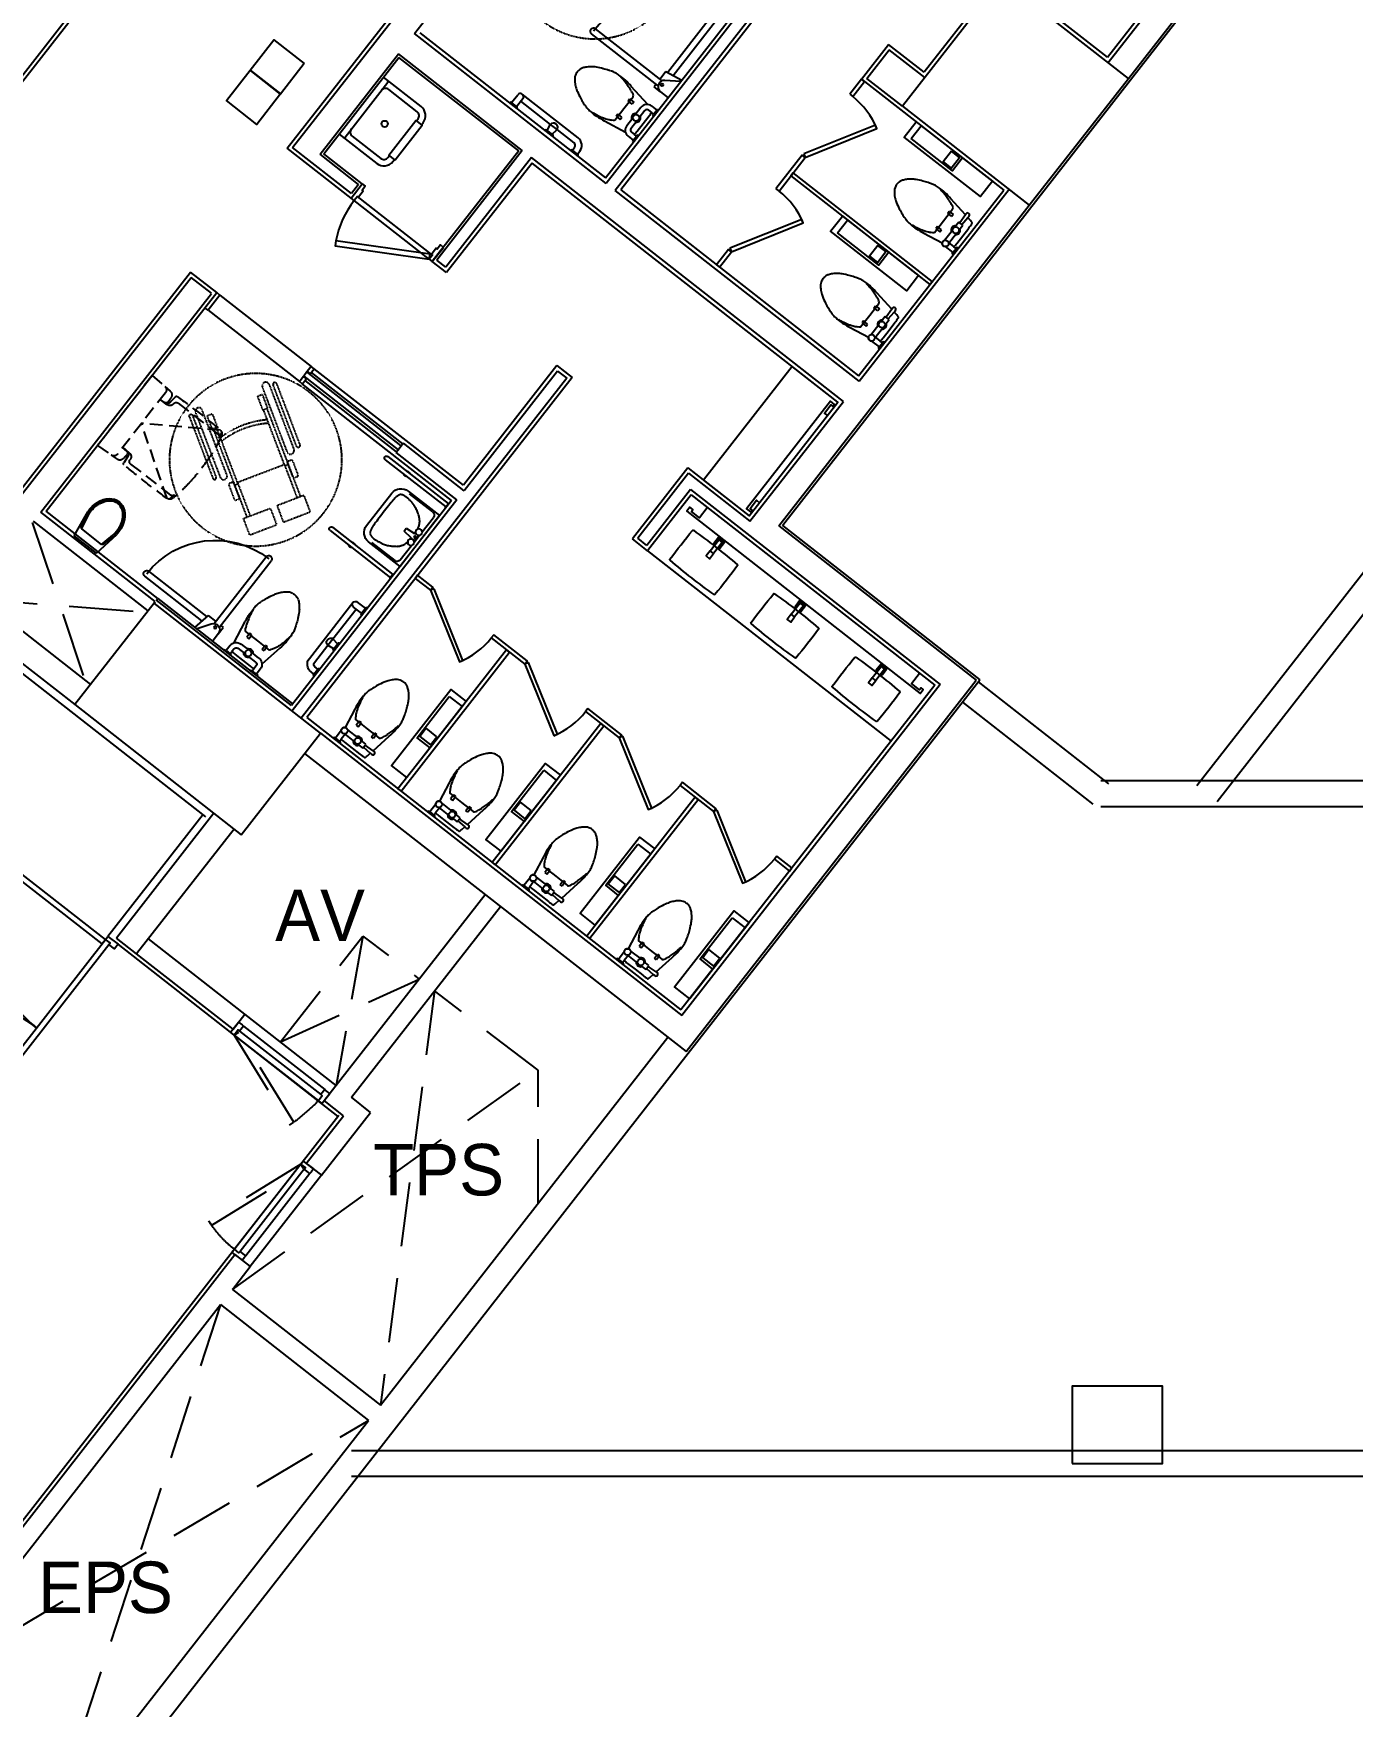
# Model space of a CAD drawing. Header units: millimetres. Extents: x -7616 to 421613, y 91067 to 341353.
# Drawn here: x 380578 to 390824, y 142481 to 155472 of the extents above; entities that cross this region are included whole.
import ezdxf
from ezdxf.enums import TextEntityAlignment as Align

# ---------------------------------------------------------------- set-up
doc = ezdxf.new("R2010")
doc.units = ezdxf.units.MM
doc.header["$LTSCALE"] = 500
doc.header["$MEASUREMENT"] = 0
for name, pattern in [('HID', [2.6, 1.6, -1]), ('HIDDEN', [2, 1, -1]), ('HOON1', [3, 2, -1])]:
    doc.linetypes.add(name, pattern=pattern)
doc.layers.add('e-plan', color=9, linetype='CONTINUOUS')
doc.styles.add('돋움', font='Dotum.ttf')

# ---------------------------------------------------------------- blocks, each defined once
blk = doc.blocks.new('1F 기둥 140514')
at = {"layer": 'e-plan', "ltscale": 0.5}
blk.add_lwpolyline([(442684, 14300), (443384, 14300), (443384, 14900), (442684, 14900)], close=True, dxfattribs=at)
blk = doc.blocks.new('1~2F TC-140305')
at = {"layer": 'e-plan', "ltscale": 0.5}
blk.add_lwpolyline([(-27609, -103410), (-26624, -104180), (-25854, -103195), (-26839, -102425)], close=True, dxfattribs=at)
at = {"layer": 'e-plan', "ltscale": 0.5, "elevation": 0}
blk.add_lwpolyline([(-32745, -109067), (-32130, -108279), (-33422, -107269), (-34038, -108057), (-32745, -109067)], dxfattribs=at)
blk = doc.blocks.new('1F 코어')
at = {"layer": 'e-plan'}
blk.add_blockref('1~2F TC-140305', (0, 0), dxfattribs=at)
blk = doc.blocks.new('휠체어')
at = {"layer": 'e-plan', "linetype": 'HIDDEN', "ltscale": 0.001}
for p, q in [((104005524, -29776474), (104005012, -29776474)), ((104005012, -29776502), (104005524, -29776502)), ((104004497, -29776585), (104004497, -29776808)), ((104004636, -29776585), (104004497, -29776585)), ((104004636, -29776585), (104004636, -29776808)), ((104004915, -29776613), (104004636, -29776613)), ((104004915, -29776641), (104004636, -29776641)), ((104004790, -29776582), (104004790, -29776603)), ((104004918, -29776571), (104004800, -29776571)), ((104004800, -29776613), (104004918, -29776613)), ((104005370, -29776613), (104004915, -29776613)), ((104004915, -29776641), (104005370, -29776641)), ((104004915, -29777031), (104004915, -29776641)), ((104004929, -29776603), (104004929, -29776582)), ((104005537, -29776530), (104004998, -29776530)), ((104004998, -29776585), (104005537, -29776585)), ((104005370, -29776648), (104005370, -29776606)), ((104005370, -29776606), (104005482, -29776606)), ((104005482, -29776648), (104005370, -29776648)), ((104005482, -29776606), (104005482, -29776648)), ((104004636, -29776808), (104004497, -29776808)), ((104004497, -29776864), (104004497, -29777087)), ((104004636, -29776864), (104004497, -29776864)), ((104004636, -29777087), (104004636, -29776864)), ((104004915, -29777031), (104004636, -29777031)), ((104004915, -29777031), (104005370, -29777031)), ((104005482, -29777024), (104005370, -29777024)), ((104005370, -29777024), (104005370, -29777066)), ((104005482, -29777066), (104005482, -29777024)), ((104004497, -29777087), (104004636, -29777087)), ((104004915, -29777059), (104004636, -29777059)), ((104004790, -29777090), (104004790, -29777069)), ((104004800, -29777059), (104004918, -29777059)), ((104004918, -29777101), (104004800, -29777101)), ((104005370, -29777059), (104004915, -29777059)), ((104004929, -29777069), (104004929, -29777090)), ((104004998, -29777087), (104005537, -29777087)), ((104005537, -29777142), (104004998, -29777142)), ((104005370, -29777066), (104005482, -29777066)), ((104005012, -29777170), (104005524, -29777170)), ((104005524, -29777198), (104005012, -29777198))]:
    blk.add_line(p, q, dxfattribs=at)
blk.add_circle((104005028, -29776836), 670, dxfattribs=at)
blk.add_arc((104004915, -29776627), 13.9, 90, 270, dxfattribs=at)
at = {"layer": 'e-plan', "linetype": 'HIDDEN', "ltscale": 0.001, "extrusion": (0, 0, -1)}
for centre, major_axis, start_param, end_param in [((104005012, -29776488), (13.7, 2.7), 1.767078, 4.908671), ((104005524, -29776488), (13.7, 2.7), -1.374341, 1.767252), ((104004800, -29776582), (-10.4, 0.1), -0.005026, 1.56577), ((104004800, -29776603), (10.4, 0), 1.573354, 3.14415), ((104004918, -29776582), (-10.4, 0), 1.568101, 3.138897), ((104004918, -29776603), (-10.4, 0.1), 3.13677, 4.707566), ((104004998, -29776558), (-27.3, 5.4), 4.516091, 7.657684), ((104004618, -29776836), (-519, 421), 2.164891, 2.756829), ((104004618, -29776836), (-492, 492), 2.0724, 2.639989), ((104005537, -29776558), (-27.3, 5.4), 1.374384, 4.515977), ((104004915, -29777045), (-13.7, 2.7), 4.516094, 7.657687), ((104004800, -29777069), (10.4, 0), 3.145386, 4.716182), ((104004800, -29777090), (10.4, 0), 1.573354, 3.14415), ((104004918, -29777069), (10.4, 0.1), -1.564958, 0.005838), ((104004918, -29777090), (-10.4, 0), 3.138418, 4.709215), ((104004998, -29777114), (27.3, 5.4), 1.767164, 4.908757), ((104005537, -29777114), (-27.3, 5.4), 1.374384, 4.515977), ((104005012, -29777184), (13.7, 2.7), 1.767252, 4.908844)]:
    blk.add_ellipse(centre, major_axis=major_axis, ratio=1, start_param=start_param, end_param=end_param, dxfattribs=at)
at = {"layer": 'e-plan', "linetype": 'HIDDEN', "ltscale": 0.001}
blk.add_ellipse((104005524, -29777184), major_axis=(-13.7, 2.7), ratio=1, start_param=1.767244, end_param=4.908837, dxfattribs=at)
blk = doc.blocks.new('지상1층 평면도$0$TO')
at = {"layer": 'e-plan'}
for p, q in [((0, 132), (265, 174, 0)), ((0, 132), (0, -143, 0)), ((97, 118), (235, 147, 0)), ((97, 116), (97, -127)), ((108, 130, 0), (234, 156, 0)), ((0, -143, 0), (265, -184, 0)), ((97, -129), (235, -157)), ((108, -140), (234, -166))]:
    blk.add_line(p, q, dxfattribs=at)
for centre, major_axis, ratio, start_param, end_param in [((287, -5, 0), (-242, 0, 0), 0.742281, 1.476545, 4.80664), ((111, 116, 0), (-9.55, 9.55), 1, 5.702584, 7.068585), ((111, -127), (-9.55, -9.55), 1, -0.785396, 0.580235)]:
    blk.add_ellipse(centre, major_axis=major_axis, ratio=ratio, start_param=start_param, end_param=end_param, dxfattribs=at)
for points, knots in [([(234, -166), (273, -172, 0), (281, -172, 0), (302, -172, 0), (316, -171, 0), (343, -168, 0), (356, -165, 0), (381, -158, 0), (393, -154, 0), (417, -143, 0), (428, -138, 0), (448, -125, 0), (457, -118, 0), (474, -102, 0), (482, -94, 0), (495, -77, 0), (500, -69, 0), (509, -50, 0), (512, -41, 0), (516, -22, 0), (517, -13, 0), (517, 6, 0), (515, 16, 0), (511, 34, 0), (507, 44, 0), (498, 62, 0), (492, 70, 0), (479, 87, 0), (471, 95, 0), (454, 110, 0), (444, 117, 0), (423, 129, 0), (412, 135, 0), (389, 145, 0), (376, 149, 0), (350, 155, 0), (337, 158, 0), (310, 161, 0), (297, 162, 0), (277, 162, 0), (271, 161, 0), (234, 156, 0)], [1.476545, 1.476545, 1.476545, 1.476545, 1.575986, 1.575986, 1.751248, 1.751248, 1.92651, 1.92651, 2.101771, 2.101771, 2.277033, 2.277033, 2.452294, 2.452294, 2.627556, 2.627556, 2.802817, 2.802817, 2.978079, 2.978079, 3.15334, 3.15334, 3.328602, 3.328602, 3.503864, 3.503864, 3.679125, 3.679125, 3.854387, 3.854387, 4.029648, 4.029648, 4.20491, 4.20491, 4.380171, 4.380171, 4.555433, 4.555433, 4.730694, 4.730694, 4.80664, 4.80664, 4.80664, 4.80664]), ([(235, -157), (242, -158, 0), (249, -159, 0), (262, -161, 0), (268, -162, 0), (275, -162, 0), (277, -163, 0), (281, -163, 0), (283, -163, 0), (286, -163, 0), (287, -163, 0), (290, -163, 0), (291, -163, 0), (293, -163, 0), (294, -163, 0), (297, -163, 0), (299, -163, 0), (306, -163, 0), (310, -162, 0), (323, -161, 0), (331, -160, 0), (348, -157, 0), (356, -155, 0), (376, -150, 0), (388, -146, 0), (410, -136, 0), (421, -131, 0), (440, -119, 0), (449, -113, 0), (465, -99, 0), (472, -91, 0), (485, -76, 0), (490, -68, 0), (499, -51, 0), (502, -43, 0), (507, -23, 0), (508, -12, 0), (507, 11, 0), (505, 22, 0), (498, 40, 0), (495, 47, 0), (487, 61, 0), (483, 68, 0), (472, 82, 0), (465, 88, 0), (450, 101, 0), (442, 107, 0), (424, 119, 0), (414, 124, 0), (394, 133, 0), (383, 137, 0), (361, 144, 0), (349, 146, 0), (326, 150, 0), (314, 152, 0), (301, 152, 0), (300, 152, 0), (297, 152, 0), (295, 153, 0), (292, 153, 0), (290, 153, 0), (288, 153, 0), (287, 153, 0), (285, 153, 0), (285, 153, 0), (284, 153, 0), (283, 153, 0), (282, 153, 0), (282, 153, 0), (280, 153, 0), (279, 152, 0), (277, 152, 0), (276, 152, 0), (272, 152, 0), (270, 152, 0), (263, 151, 0), (255, 150, 0), (242, 148, 0), (238, 147, 0), (235, 147, 0)], [1.476545, 1.476545, 1.476545, 1.476545, 1.495339, 1.495339, 1.522158, 1.522158, 1.539937, 1.539937, 1.557715, 1.557715, 1.575493, 1.575493, 1.589782, 1.589782, 1.604072, 1.604072, 1.632651, 1.632651, 1.68981, 1.68981, 1.804127, 1.804127, 1.918445, 1.918445, 2.090235, 2.090235, 2.262025, 2.262025, 2.433815, 2.433815, 2.605605, 2.605605, 2.777395, 2.777395, 2.949185, 2.949185, 3.175204, 3.175204, 3.401222, 3.401222, 3.542853, 3.542853, 3.690218, 3.690218, 3.845265, 3.845265, 4.005974, 4.005974, 4.166683, 4.166683, 4.327391, 4.327391, 4.4881, 4.4881, 4.648809, 4.648809, 4.662269, 4.662269, 4.689188, 4.689188, 4.704843, 4.704843, 4.719273, 4.719273, 4.727351, 4.727351, 4.734116, 4.734116, 4.740882, 4.740882, 4.752111, 4.752111, 4.76334, 4.76334, 4.774569, 4.774569, 4.799343, 4.799343, 4.80664, 4.80664, 4.80664, 4.80664])]:
    blk.add_open_spline(points, degree=3, knots=knots, dxfattribs=at)
blk = doc.blocks.new('지상2층 평면도$0$A$C26E721D9')
at = {"layer": 'e-plan', "linetype": 'HOON1', "ltscale": 0.1, "extrusion": (0, 0, -1)}
for p, q in [((0, 745), (7, 615)), ((690, 745), (0, 745)), ((690, 745), (683, 615)), ((7, 615), (10, 559)), ((9, 67), (345, 582)), ((648, 582), (42, 582)), ((106, 535), (108, 582)), ((107, 513), (110, 582)), ((681, 67), (345, 582)), ((583, 513), (580, 582)), ((584, 535), (582, 582)), ((683, 615), (680, 559)), ((78, 507), (19, 502)), ((45, 454), (45, 63)), ((74, 479), (68, 479)), ((612, 507), (671, 502)), ((616, 479), (622, 479)), ((645, 454), (645, 63))]:
    blk.add_line(p, q, dxfattribs=at)
for centre, radius, start, end in [((-42, 617), 35, 270, 357), ((-46, 561), 36, 274.461, 357), ((-237, 3017), 2500, 273.4998, 274.461), ((-76, 537), 30, 182.8624, 265.2364), ((-86, 542), 20, 182.8624, 273.4998), ((-604, 542), 20, 266.5002, 357.1376), ((-614, 537), 30, 274.7636, 357.1376), ((-453, 3017), 2500, 265.539, 266.5002), ((-644, 561), 36, 183, 265.539), ((-648, 617), 35, 183, 270), ((-5404, 275), 5399, 357.7957, 2.307), ((-19, 492), 10, 2.307, 85.2364), ((-70, 454), 25, 0, 85.2364), ((-71, 515), 36, 182.8624, 265.2364), ((-619, 515), 36, 274.7636, 357.1376), ((-620, 454), 25, 94.7636, 180), ((-671, 492), 10, 94.7636, 177.693), ((4714, 275), 5399, 177.693, 182.2043), ((-47, 69), 38, 282.5917, 357.7957), ((-21, 58), 10, 283.6449, 338.2701), ((-318, 1281), 1268, 281.4958, 283.6449), ((-318, 1281), 1280, 273.91, 282.5917), ((-70, 63), 25, 281.4958, 0), ((-345, 1680), 1680, 266.09, 273.91), ((-372, 1281), 1280, 257.4083, 266.09), ((-620, 63), 25, 180, 258.5042), ((-372, 1281), 1268, 256.3551, 258.5042), ((-643, 69), 38, 182.2043, 257.4083), ((-669, 58), 10, 201.7299, 256.3551)]:
    blk.add_arc(centre, radius, start, end, dxfattribs=at)
blk = doc.blocks.new('장애인 화장실 세트')
at = {"layer": 'e-plan', "ltscale": 400}
for p, q in [((409068, 73573), (409043, 73711)), ((409058, 73711), (409127, 73608)), ((409218, 73636), (409218, 73711)), ((409337, 73701), (409332, 73711)), ((409347, 73701), (409337, 73701)), ((409347, 73701), (409387, 73701)), ((409347, 73651), (409347, 73701)), ((409397, 73701), (409387, 73701)), ((409387, 73701), (409387, 73680)), ((409387, 73651), (409387, 73680)), ((409402, 73711), (409397, 73701)), ((409494, 73681), (409419, 73681)), ((409569, 73681), (409494, 73681)), ((409589, 73711), (409594, 73701)), ((409594, 73701), (409604, 73701)), ((409604, 73701), (409604, 73680)), ((409644, 73701), (409604, 73701)), ((409604, 73651), (409604, 73680)), ((409644, 73701), (409654, 73701)), ((409644, 73651), (409644, 73701)), ((409654, 73701), (409659, 73711)), ((409057, 73636), (408493, 73636)), ((409066, 73586), (408493, 73586)), ((409068, 73573), (409143, 73573)), ((409143, 73593), (409143, 72936)), ((409193, 73593), (409193, 72936)), ((409193, 73573), (409218, 73573)), ((409218, 73636), (409218, 73573)), ((409357, 73619), (409324, 73431)), ((409407, 73631), (409479, 73631)), ((409407, 73591), (409479, 73591)), ((409584, 73631), (409509, 73631)), ((409584, 73591), (409509, 73591)), ((409664, 73431), (409631, 73614)), ((409494, 73491), (409379, 73491)), ((409409, 73521), (409429, 73521)), ((409409, 73481), (409409, 73521)), ((409429, 73481), (409409, 73481)), ((409429, 73521), (409429, 73481)), ((409609, 73491), (409494, 73491)), ((409579, 73521), (409559, 73521)), ((409559, 73521), (409559, 73481)), ((409559, 73481), (409579, 73481)), ((409579, 73481), (409579, 73521)), ((409996, 73426), (409968, 73426)), ((409996, 73426), (409996, 73376)), ((409893, 73351), (409893, 72801)), ((409943, 73351), (409943, 73183)), ((409996, 73376), (409968, 73376)), ((409943, 73183), (409943, 73119)), ((409996, 73176), (409946, 73183)), ((409996, 73179), (409996, 73123)), ((409943, 73119), (409943, 72826)), ((409996, 73126), (409946, 73119)), ((409996, 72826), (409918, 72826)), ((409996, 72776), (409918, 72776)), ((409996, 72826), (409996, 72776))]:
    blk.add_line(p, q, dxfattribs=at)
for centre, radius in [((409168, 73611), 10), ((409494, 73611), 25)]:
    blk.add_circle(centre, radius, dxfattribs=at)
for centre, radius, start, end in [((409419, 73218), 463, 90, 93.8753), ((409569, 73218), 463, 85.6617, 90), ((408493, 73611), 25, 90, 270.0002), ((409168, 73636), 50, 213.6543, 0), ((409407, 73651), 60, 180, 270), ((409407, 73651), 20, 180, 270), ((409494, 73611), 35, 34.8499, 145.1501), ((409494, 73611), 35, 214.8499, 325.1501), ((409584, 73651), 60, 270, 0), ((409584, 73651), 20, 270, 0), ((410087, 73298), 775, 170.1534, 175.2364), ((410356, 73102), 1064, 161.9714, 164.0546), ((409880, 73256), 564, 159.444, 161.9714), ((409625, 73352), 291, 155.9278, 159.444), ((409409, 73449), 54.8, 135, 155.9278), ((409379, 73479), 12.3, 90, 135), ((409609, 73487), 3.54, 36.8699, 90), ((409472, 73385), 174, 29.5675, 36.8699), ((409211, 73237), 475, 26.5651, 29.5675), ((409365, 73314), 303, 22.8053, 26.5651), ((409428, 73340), 234, 15.9454, 22.8053), ((409077, 73240), 599, 11.6565, 15.9454), ((408900, 73298), 775, 4.7636, 9.8466), ((408900, 73298), 775, 4.7636, 9.8466), ((409968, 73351), 75, 90, 180), ((410008, 73426), 12.5, 90, 180), ((409755, 73326), 441, 175.2364, 181.9723), ((409617, 73321), 304, 181.9723, 188.7462), ((409527, 73308), 213, 188.7462, 196.8361), ((409561, 73304), 244, 166.4166, 175.6013), ((410128, 73167), 828, 164.0546, 166.4166), ((409333, 73293), 337, 4.3987, 11.6565), ((409460, 73308), 213, 343.1639, 351.2538), ((409460, 73308), 213, 343.1639, 351.2538), ((409460, 73308), 213, 343.1639, 351.2538), ((409370, 73321), 304, 351.2538, 358.0277), ((409233, 73326), 441, 358.0277, 4.7636), ((409968, 73351), 25, 90, 180), ((410008, 73376), 12.5, 180, 270), ((409760, 73378), 456, 196.8361, 198.4349), ((410283, 73552), 1007, 198.4349, 199.5108), ((409864, 73404), 562, 199.5108, 203.9625), ((410160, 73536), 887, 203.9625, 207.5073), ((408827, 73536), 887, 332.4927, 336.0375), ((409124, 73404), 562, 336.0375, 340.4892), ((408705, 73552), 1007, 340.4892, 341.5651), ((408705, 73552), 1007, 340.4892, 341.5651), ((409227, 73378), 456, 341.5651, 343.1639), ((409227, 73378), 456, 341.5651, 343.1639), ((409227, 73378), 456, 341.5651, 343.1639), ((409946, 73151), 32, 90, 270), ((410008, 73179), 12.5, 90, 180), ((409566, 73226), 217, 207.5073, 216.8699), ((409611, 73260), 273, 216.8699, 225.2192), ((409535, 73183), 165, 225.2192, 236.3099), ((409489, 73114), 82.6, 236.3099, 252.0099), ((409497, 73139), 108, 252.0099, 260.5377), ((409494, 73119), 87.7, 260.5377, 270), ((409494, 73119), 87.7, 270, 279.4623), ((409490, 73139), 108, 279.4623, 287.9901), ((409498, 73114), 82.6, 287.9901, 303.6901), ((409452, 73183), 165, 303.6901, 314.7808), ((409376, 73260), 273, 314.7808, 323.1301), ((409421, 73226), 217, 323.1301, 332.4927), ((410008, 73123), 12.5, 180, 270), ((409168, 72936), 25, 180, 0), ((409918, 72801), 25, 90, 270), ((410008, 72826), 12.5, 90, 180), ((410008, 72776), 12.5, 180, 270)]:
    blk.add_arc(centre, radius, start, end, dxfattribs=at)
at = {"layer": 'e-plan'}
blk.add_arc((409168, 73611), 675, 180, 270, dxfattribs=at)
blk = doc.blocks.new('장애인 세면대')
at = {"layer": 'e-plan', "linetype": 'Continuous'}
for p, q in [((104010301, -29753697), (104010265, -29753697)), ((104010267, -29754292), (104010267, -29753697)), ((104010299, -29754292), (104010299, -29753697)), ((104010882, -29753692), (104010382, -29753692)), ((104010382, -29753692), (104010382, -29754002)), ((104010392, -29753982), (104010392, -29753752)), ((104010422, -29753722), (104010566, -29753722)), ((104010511, -29753787), (104010515, -29753784)), ((104010515, -29753784), (104010518, -29753782)), ((104010518, -29753782), (104010522, -29753779)), ((104010522, -29753779), (104010526, -29753777)), ((104010526, -29753777), (104010531, -29753774)), ((104010531, -29753774), (104010535, -29753772)), ((104010535, -29753772), (104010541, -29753770)), ((104010541, -29753770), (104010546, -29753768)), ((104010546, -29753768), (104010552, -29753766)), ((104010552, -29753766), (104010559, -29753765)), ((104010559, -29753765), (104010567, -29753764)), ((104010567, -29753764), (104010571, -29753764)), ((104010595, -29753762), (104010602, -29753762)), ((104010598, -29753722), (104010666, -29753722)), ((104010602, -29753727), (104010661, -29753727)), ((104010602, -29753755), (104010606, -29753755)), ((104010602, -29753762), (104010611, -29753762)), ((104010610, -29753760), (104010618, -29753836)), ((104010646, -29753836), (104010653, -29753760)), ((104010653, -29753762), (104010661, -29753762)), ((104010658, -29753755), (104010661, -29753755)), ((104010661, -29753762), (104010668, -29753762)), ((104010693, -29753764), (104010697, -29753764)), ((104010697, -29753764), (104010704, -29753765)), ((104010698, -29753722), (104010842, -29753722)), ((104010704, -29753765), (104010711, -29753766)), ((104010711, -29753766), (104010717, -29753768)), ((104010717, -29753768), (104010723, -29753770)), ((104010723, -29753770), (104010728, -29753772)), ((104010728, -29753772), (104010733, -29753774)), ((104010733, -29753774), (104010737, -29753777)), ((104010737, -29753777), (104010741, -29753779)), ((104010741, -29753779), (104010745, -29753782)), ((104010745, -29753782), (104010749, -29753784)), ((104010749, -29753784), (104010752, -29753787)), ((104010872, -29753752), (104010872, -29753982)), ((104010882, -29754002), (104010882, -29753692)), ((104010963, -29753697), (104010999, -29753697)), ((104010965, -29754292), (104010965, -29753697)), ((104010997, -29754292), (104010997, -29753697)), ((104010434, -29753922), (104010436, -29753914)), ((104010436, -29753914), (104010438, -29753907)), ((104010438, -29753907), (104010440, -29753899)), ((104010440, -29753899), (104010442, -29753892)), ((104010442, -29753892), (104010445, -29753884)), ((104010445, -29753884), (104010448, -29753877)), ((104010448, -29753877), (104010451, -29753869)), ((104010451, -29753869), (104010455, -29753862)), ((104010455, -29753862), (104010459, -29753854)), ((104010459, -29753854), (104010463, -29753847)), ((104010463, -29753847), (104010467, -29753840)), ((104010467, -29753840), (104010472, -29753833)), ((104010472, -29753833), (104010476, -29753826)), ((104010476, -29753826), (104010481, -29753820)), ((104010481, -29753820), (104010485, -29753814)), ((104010485, -29753814), (104010489, -29753808)), ((104010489, -29753808), (104010493, -29753804)), ((104010493, -29753804), (104010497, -29753800)), ((104010497, -29753800), (104010501, -29753796)), ((104010501, -29753796), (104010504, -29753793)), ((104010504, -29753793), (104010508, -29753790)), ((104010508, -29753790), (104010511, -29753787)), ((104010618, -29753836), (104010646, -29753836)), ((104010752, -29753787), (104010756, -29753790)), ((104010756, -29753790), (104010759, -29753793)), ((104010759, -29753793), (104010763, -29753796)), ((104010763, -29753796), (104010766, -29753800)), ((104010766, -29753800), (104010770, -29753804)), ((104010770, -29753804), (104010774, -29753808)), ((104010774, -29753808), (104010778, -29753814)), ((104010778, -29753814), (104010783, -29753820)), ((104010783, -29753820), (104010787, -29753826)), ((104010787, -29753826), (104010792, -29753833)), ((104010792, -29753833), (104010796, -29753840)), ((104010796, -29753840), (104010800, -29753847)), ((104010800, -29753847), (104010804, -29753854)), ((104010804, -29753854), (104010808, -29753862)), ((104010808, -29753862), (104010812, -29753869)), ((104010812, -29753869), (104010815, -29753877)), ((104010815, -29753877), (104010818, -29753884)), ((104010818, -29753884), (104010821, -29753891)), ((104010821, -29753891), (104010823, -29753898)), ((104010823, -29753898), (104010826, -29753905)), ((104010826, -29753905), (104010828, -29753912)), ((104010828, -29753912), (104010829, -29753918)), ((104010427, -29753980), (104010428, -29753975)), ((104010427, -29753984), (104010427, -29753980)), ((104010427, -29753988), (104010427, -29753984)), ((104010427, -29753991), (104010427, -29753988)), ((104010427, -29753994), (104010427, -29753991)), ((104010427, -29753996), (104010427, -29753994)), ((104010427, -29753999), (104010427, -29753996)), ((104010428, -29754001), (104010427, -29753999)), ((104010428, -29753964), (104010429, -29753958)), ((104010428, -29753970), (104010428, -29753964)), ((104010428, -29753975), (104010428, -29753970)), ((104010428, -29754003), (104010428, -29754001)), ((104010428, -29754005), (104010428, -29754003)), ((104010429, -29754007), (104010428, -29754005)), ((104010429, -29753958), (104010430, -29753951)), ((104010429, -29754009), (104010429, -29754007)), ((104010430, -29754011), (104010429, -29754009)), ((104010430, -29753944), (104010432, -29753937)), ((104010430, -29753951), (104010430, -29753944)), ((104010430, -29754013), (104010430, -29754011)), ((104010431, -29754015), (104010430, -29754013)), ((104010432, -29754017), (104010431, -29754015)), ((104010432, -29753937), (104010433, -29753929)), ((104010432, -29754019), (104010432, -29754017)), ((104010433, -29754020), (104010432, -29754019)), ((104010433, -29753929), (104010434, -29753922)), ((104010434, -29754022), (104010433, -29754020)), ((104010434, -29754024), (104010434, -29754022)), ((104010435, -29754026), (104010434, -29754024)), ((104010436, -29754028), (104010435, -29754026)), ((104010437, -29754029), (104010436, -29754028)), ((104010438, -29754031), (104010437, -29754029)), ((104010440, -29754032), (104010438, -29754031)), ((104010441, -29754034), (104010440, -29754032)), ((104010443, -29754035), (104010441, -29754034)), ((104010445, -29754037), (104010443, -29754035)), ((104010447, -29754038), (104010445, -29754037)), ((104010450, -29754039), (104010447, -29754038)), ((104010453, -29754040), (104010450, -29754039)), ((104010456, -29754042), (104010453, -29754040)), ((104010460, -29754043), (104010456, -29754042)), ((104010464, -29754044), (104010460, -29754043)), ((104010469, -29754045), (104010464, -29754044)), ((104010474, -29754047), (104010469, -29754045)), ((104010795, -29754045), (104010789, -29754047)), ((104010800, -29754044), (104010795, -29754045)), ((104010804, -29754043), (104010800, -29754044)), ((104010808, -29754042), (104010804, -29754043)), ((104010811, -29754040), (104010808, -29754042)), ((104010814, -29754039), (104010811, -29754040)), ((104010816, -29754038), (104010814, -29754039)), ((104010818, -29754037), (104010816, -29754038)), ((104010820, -29754035), (104010818, -29754037)), ((104010822, -29754034), (104010820, -29754035)), ((104010824, -29754032), (104010822, -29754034)), ((104010825, -29754031), (104010824, -29754032)), ((104010826, -29754029), (104010825, -29754031)), ((104010827, -29754028), (104010826, -29754029)), ((104010828, -29754026), (104010827, -29754028)), ((104010829, -29754024), (104010828, -29754026)), ((104010829, -29753918), (104010831, -29753924)), ((104010830, -29754022), (104010829, -29754024)), ((104010831, -29754019), (104010830, -29754020)), ((104010830, -29754020), (104010830, -29754022)), ((104010831, -29753924), (104010832, -29753930)), ((104010832, -29754017), (104010831, -29754019)), ((104010832, -29753930), (104010833, -29753936)), ((104010833, -29754013), (104010832, -29754015)), ((104010832, -29754015), (104010832, -29754017)), ((104010833, -29753936), (104010834, -29753941)), ((104010834, -29754011), (104010833, -29754013)), ((104010834, -29753941), (104010834, -29753947)), ((104010834, -29753947), (104010835, -29753952)), ((104010835, -29754006), (104010834, -29754009)), ((104010834, -29754009), (104010834, -29754011)), ((104010835, -29753952), (104010836, -29753957)), ((104010836, -29754001), (104010835, -29754004)), ((104010835, -29754004), (104010835, -29754006)), ((104010836, -29753957), (104010836, -29753962)), ((104010836, -29753962), (104010836, -29753967)), ((104010836, -29753967), (104010836, -29753972)), ((104010836, -29753972), (104010836, -29753977)), ((104010836, -29753977), (104010837, -29753981)), ((104010837, -29753981), (104010836, -29753986)), ((104010836, -29753986), (104010836, -29753990)), ((104010836, -29753990), (104010836, -29753994)), ((104010836, -29753994), (104010836, -29753998)), ((104010836, -29753998), (104010836, -29754001)), ((104010472, -29754092), (104010792, -29754092)), ((104010481, -29754048), (104010474, -29754047)), ((104010489, -29754049), (104010481, -29754048)), ((104010498, -29754049), (104010489, -29754049)), ((104010508, -29754050), (104010498, -29754049)), ((104010520, -29754051), (104010508, -29754050)), ((104010534, -29754051), (104010520, -29754051)), ((104010548, -29754051), (104010534, -29754051)), ((104010564, -29754052), (104010548, -29754051)), ((104010580, -29754052), (104010564, -29754052)), ((104010597, -29754052), (104010580, -29754052)), ((104010614, -29754052), (104010597, -29754052)), ((104010632, -29754052), (104010614, -29754052)), ((104010649, -29754052), (104010632, -29754052)), ((104010666, -29754052), (104010649, -29754052)), ((104010683, -29754052), (104010666, -29754052)), ((104010700, -29754052), (104010683, -29754052)), ((104010715, -29754051), (104010700, -29754052)), ((104010730, -29754051), (104010715, -29754051)), ((104010743, -29754051), (104010730, -29754051)), ((104010755, -29754050), (104010743, -29754051)), ((104010766, -29754049), (104010755, -29754050)), ((104010775, -29754049), (104010766, -29754049)), ((104010782, -29754048), (104010775, -29754049)), ((104010789, -29754047), (104010782, -29754048))]:
    blk.add_line(p, q, dxfattribs=at)
for centre, radius in [((104010582, -29753741), 25), ((104010632, -29753741), 8), ((104010682, -29753741), 25)]:
    blk.add_circle(centre, radius, dxfattribs=at)
for centre, radius, start, end in [((104010265, -29753692), 5, 180, 270), ((104010301, -29753692), 5, 270, 0), ((104010422, -29753752), 30, 90, 180), ((104010606, -29753760), 5, 5.3909, 90), ((104010658, -29753760), 5, 90, 174.6091), ((104010842, -29753752), 30, 0, 90), ((104010963, -29753692), 5, 180, 270), ((104010999, -29753692), 5, 270, 0), ((104010472, -29754002), 90, 180, 270), ((104010792, -29754002), 90, 270, 0), ((104010283, -29754092), 22, 136.6582, 223.3418), ((104010283, -29754092), 22, 316.6582, 43.3418), ((104010981, -29754092), 22, 136.6582, 223.3418), ((104010981, -29754092), 22, 316.6582, 43.3418), ((104010283, -29754292), 16, 180, 0), ((104010981, -29754292), 16, 180, 0)]:
    blk.add_arc(centre, radius, start, end, dxfattribs=at)
blk = doc.blocks.new('CC-102P')
at = {"layer": 'e-plan'}
for p, q in [((9, 148), (9, 108)), ((84, 108), (30, 108)), ((79, 113), (79, 13)), ((119, 113), (119, 13)), ((229, 83), (189, 83)), ((189, 83), (189, 63)), ((189, 63), (229, 63)), ((219, 113), (219, -2)), ((229, 63), (229, 83)), ((79, -17), (79, -67)), ((79, -67), (119, -67)), ((119, -67), (119, -17)), ((189, -67), (229, -67)), ((189, -87), (189, -67)), ((229, -87), (189, -87)), ((219, -2), (219, -117)), ((229, -67), (229, -87))]:
    blk.add_line(p, q, dxfattribs=at)
blk.add_lwpolyline([(-1, 163), (-1, 93), (9, 98), (9, 108), (30, 108, 0.018932), (29, 73), (29, -2), (29, -77, 0.024922), (31, -123, 0.25497), (34, -127, 0.056948), (38, -128, 0.016043), (54, -132), (85, -137), (84, -152, 1.060552), (114, -152), (113, -143), (279, -172, 0.022182), (347, -181, 0.0294), (399, -182, 0.029565), (435, -179, 0.035314), (464, -172, 0.006976), (476, -168, 0.004694), (494, -162, 0.019426), (535, -146, 0.015468), (584, -122, 0.040875), (614, -103, 0.036447), (644, -77, 0.04843), (664, -52, 0.068612), (674, -32, 0.037226), (678, -16, 0.041311), (679, -2, 0.041311), (678, 13, 0.037226), (674, 28, 0.068612), (664, 48, 0.04843), (644, 73, 0.036447), (614, 99, 0.040875), (584, 118, 0.015468), (535, 142, 0.019426), (494, 158, 0.004694), (476, 164, 0.006976), (464, 168, 0.035314), (435, 175, 0.029565), (399, 178, 0.0294), (347, 177, 0.022182), (279, 168), (121, 140, 0.455372), (84, 148), (9, 148), (9, 158)], format="xyb", close=True, dxfattribs=at)
blk.add_lwpolyline([(89, -67), (85, -137, 1.060552)], format="xyb", dxfattribs=at)
blk.add_lwpolyline([(113, -143), (109, -67)], dxfattribs=at)
for centre in [(99, 128), (99, -2)]:
    blk.add_circle(centre, 25, dxfattribs=at)
for centre, radius, start, end in [((473, -285), 475, 116.5651, 119.5675), ((396, -131), 303, 112.8053, 116.5651), ((370, -68), 234, 105.9454, 112.8053), ((470, -419), 599, 101.6565, 105.9454), ((417, -162), 337, 94.3987, 101.6565), ((99, -2), 35, 124.8499, 235.1501), ((99, -2), 35, 304.8499, 55.1501), ((222, 113), 3.54, 126.8699, 180), ((325, -24), 174, 119.5675, 126.8699), ((231, -117), 12.3, 180, 225), ((261, -87), 54.8, 225, 245.9278), ((358, 129), 291, 245.9278, 249.444), ((453, 384), 564, 249.444, 251.9714), ((608, 860), 1064, 251.9714, 254.0546), ((543, 633), 828, 254.0546, 256.4166), ((406, 66), 244, 256.4166, 265.6013)]:
    blk.add_arc(centre, radius, start, end, dxfattribs=at)
blk = doc.blocks.new('A$C7D8044CD')
at = {"layer": 'e-plan'}
blk.add_lwpolyline([(0, 300), (300, 300), (300, 0), (0, 0)], close=True, dxfattribs=at)
blk = doc.blocks.new('A$C1B3C214D')
at = {"layer": 'e-plan'}
blk.add_line((10, 320), (550, 320), dxfattribs=at)
for points in [[(0, 370), (0, 0, 0.414214), (90, -90), (110, -90), (110, -95), (450, -95), (450, -90), (470, -90, 0.414214), (560, 0), (560, 370)], [(90, 320, 0.414214), (50, 280), (50, 0, 0.414214), (90, -40), (110, -40)], [(450, -40), (470, -40, 0.414214), (510, 0), (510, 280, 0.414214), (470, 320, 0.414214)]]:
    blk.add_lwpolyline(points, format="xyb", dxfattribs=at)
blk.add_lwpolyline([(110, -90), (110, -35), (450, -35), (450, -90)], dxfattribs=at)
blk.add_circle((280, 140), 25, dxfattribs=at)
for centre, start, end in [((10, 330), 180, 270), ((550, 330), 270, 0)]:
    blk.add_arc(centre, 10, start, end, dxfattribs=at)
blk = doc.blocks.new('D800-140')
at = {"layer": 'e-plan'}
for p, q in [((30, 0), (770, 0)), ((30, -40), (770, -40))]:
    blk.add_line(p, q, dxfattribs=at)
for points in [[(50, -35), (690, 335), (670, 369), (30, 0)], [(0, -140), (30, -140), (30, -100), (40, -100), (40, -40), (30, -40), (30, 0), (0, 0)], [(800, -140), (770, -140), (770, -100), (760, -100), (760, -40), (770, -40), (770, 0), (800, 0)]]:
    blk.add_lwpolyline(points, close=True, dxfattribs=at)
blk.add_arc((30, 0), 740, 0, 26.9014, dxfattribs=at)
blk = doc.blocks.new('수전')
at = {"layer": 'e-plan'}
for points in [[(-122, 17), (-172, 17), (-172, -17), (-122, -17)], [(-122, 17), (-12, 17), (-12, -17), (-122, -17)]]:
    blk.add_lwpolyline(points, close=True, dxfattribs=at)
blk.add_lwpolyline([(-58, -17), (-58, -29), (0, -29), (0, 29), (-58, 29), (-58, 17)], dxfattribs=at)
blk = doc.blocks.new('A$C77C34C64')
at = {"layer": 'e-plan'}
for centre, radius, start, end in [((5047, 152), 5047, 178.3861, 181.6139), ((7, 294), 5, 92.6399, 178.3861), ((224, -4412), 4716, 90, 92.6399), ((224, -4412), 4716, 87.3601, 90), ((441, 294), 5, 1.6139, 87.3601), ((-4599, 152), 5047, 358.3861, 1.6139), ((7, 10), 5, 181.6139, 267.3601), ((224, 4716), 4716, 267.3601, 272.6399), ((441, 10), 5, 272.6399, 358.3861)]:
    blk.add_arc(centre, radius, start, end, dxfattribs=at)
blk = doc.blocks.new('fasd900-100')
at = {"layer": 'e-plan'}
for p, q in [((30, 0), (870, 0)), ((45, -45), (855, -45)), ((45, -100), (855, -100))]:
    blk.add_line(p, q, dxfattribs=at)
at = {"layer": 'e-plan', "linetype": 'HIDDEN'}
blk.add_lwpolyline([(818, 291), (831, 253), (44, -37), (30, 0), (818, 291)], dxfattribs=at)
at = {"layer": 'e-plan'}
for points in [[(0, 0), (0, -100), (30, -100), (30, -100), (45, -100), (45, -45), (30, -45), (30, 0)], [(900, 0), (900, -100), (870, -100), (870, -100), (855, -100), (855, -45), (870, -45), (870, 0)]]:
    blk.add_lwpolyline(points, close=True, dxfattribs=at)
at = {"layer": 'e-plan', "linetype": 'HIDDEN'}
blk.add_arc((30, 0), 840, 0, 20.2667, dxfattribs=at)
blk = doc.blocks.new('asd900-100')
at = {"layer": 'e-plan'}
for p, q in [((35, 0), (865, 0)), ((50, -50), (850, -50)), ((50, -100), (850, -100))]:
    blk.add_line(p, q, dxfattribs=at)
at = {"layer": 'e-plan', "linetype": 'HIDDEN'}
blk.add_lwpolyline([(804, 286), (817, 248), (49, -37), (35, 0), (804, 286)], dxfattribs=at)
at = {"layer": 'e-plan'}
for points in [[(0, 0), (0, -100), (35, -100), (35, -100), (50, -100), (50, -50), (35, -50), (35, 0)], [(900, 0), (900, -100), (865, -100), (865, -100), (850, -100), (850, -50), (865, -50), (865, 0)]]:
    blk.add_lwpolyline(points, close=True, dxfattribs=at)
at = {"layer": 'e-plan', "linetype": 'HIDDEN'}
blk.add_arc((-1114, -257), 1996, 7.4052, 14.6584, dxfattribs=at)
blk = doc.blocks.new('fsd1800-100')
at = {"layer": 'e-plan'}
for p, q in [((30, 0), (1770, 0)), ((45, -45), (1755, -45))]:
    blk.add_line(p, q, dxfattribs=at)
for points in [[(30, 870), (75, 870), (75, 0), (30, 0)], [(1770, 870), (1725, 870), (1725, 0), (1770, 0)]]:
    blk.add_lwpolyline(points, close=True, dxfattribs=at)
for points in [[(0, 0), (0, -100), (45, -100), (45, -45), (30, -45), (30, 0), (0, 0)], [(1800, 0), (1800, -100), (1755, -100), (1755, -45), (1770, -45), (1770, 0), (1800, 0)]]:
    blk.add_lwpolyline(points, dxfattribs=at)
for centre, start, end in [((30, 0), 0, 90), ((1770, 0), 90, 180)]:
    blk.add_arc(centre, 870, start, end, dxfattribs=at)

msp = doc.modelspace()

# ---------------------------------------------------------------- linework, layer by layer
at = {"layer": 'e-plan'}
for p, q in [((382549, 154581), (384710, 157347)), ((378323, 152324), (382140, 157210)), ((382591, 154586), (384715, 157305)), ((383537, 155472), (384873, 157182)), ((395248, 156842), (389613, 149630)), ((395406, 156719), (389771, 149507)), ((386396, 151652), (390231, 156561)), ((389083, 155123), (390203, 156558)), ((388920, 155289), (389880, 156518)), ((388925, 155247), (389923, 156523)), ((385021, 154350), (386264, 155942)), ((386362, 156018), (385026, 154308)), ((386433, 155963), (385097, 154253)), ((386475, 155968), (385139, 154258)), ((388093, 155935), (387495, 155171)), ((388920, 155289), (388093, 155935)), ((378478, 152571), (381040, 155849)), ((385026, 154308), (383537, 155472)), ((383579, 155477), (385021, 154350)), ((387010, 155118), (387220, 155386)), ((387495, 155171), (387220, 155386)), ((382804, 154534), (383413, 155314)), ((382832, 154538), (383417, 155286)), ((384375, 154563), (383413, 155314)), ((384347, 154560), (383417, 155286)), ((387052, 155123), (387225, 155344)), ((387501, 155129), (387225, 155344)), ((387010, 155118), (388114, 154256)), ((387328, 154908), (387052, 155123)), ((383045, 154193), (382549, 154581)), ((383048, 154229), (382591, 154586)), ((383103, 154300), (382804, 154534)), ((383131, 154304), (382832, 154538)), ((384347, 154560), (383676, 153701)), ((384375, 154563), (383710, 153712)), ((384446, 154508), (383781, 153657)), ((384451, 154466), (383786, 153615)), ((386869, 152615), (384446, 154508)), ((386827, 152609), (384451, 154466)), ((383103, 154300), (383048, 154229)), ((386992, 152772), (385097, 154253)), ((385139, 154258), (386987, 152814)), ((386987, 152814), (388114, 154256)), ((386992, 152772), (388156, 154262)), ((386368, 151648), (388313, 154138)), ((383786, 153615), (383676, 153701)), ((383781, 153657), (383710, 153712)), ((379851, 151080), (381803, 153578)), ((379852, 151130), (381798, 153620)), ((382003, 153460), (381798, 153620)), ((381961, 153455), (381803, 153578)), ((380634, 151756), (381960, 153454)), ((380676, 151762), (382003, 153460)), ((382026, 153441), (382735, 152887)), ((381934, 153323), (382643, 152769)), ((384720, 152796), (382658, 150156)), ((383398, 152224), (382688, 152778)), ((384762, 152801), (382700, 150161)), ((383447, 152287), (382738, 152841)), ((383917, 151964), (382759, 152869)), ((384644, 152894), (383917, 151964)), ((384649, 152851), (383923, 151922)), ((384644, 152894), (384762, 152801)), ((384649, 152851), (384720, 152796)), ((383825, 151845), (382667, 152750)), ((386137, 151727), (386827, 152609)), ((386142, 151685), (386869, 152615)), ((383451, 152290), (383396, 152219)), ((383923, 151922), (383451, 152290)), ((383867, 151851), (383396, 152219)), ((385660, 152099), (385230, 151548)), ((385666, 152057), (385272, 151553)), ((385660, 152099), (386137, 151727)), ((385666, 152057), (386142, 151685)), ((385681, 151931), (385343, 151497)), ((385686, 151889), (385348, 151455)), ((385681, 151931), (387620, 150416)), ((385686, 151889), (387578, 150411)), ((381524, 151061), (380634, 151756)), ((381543, 151084), (380676, 151762)), ((383825, 151845), (382581, 150253)), ((383867, 151851), (382587, 150212)), ((381469, 150990), (380578, 151685)), ((386368, 151648), (387900, 150451)), ((386396, 151652), (387928, 150454)), ((385348, 151455), (385230, 151548)), ((385343, 151497), (385272, 151553)), ((385348, 151455), (387239, 149978)), ((380132, 151114), (381022, 150418)), ((381533, 151072), (381543, 151084)), ((381543, 151084), (382591, 150266)), ((381918, 149389), (379794, 151048)), ((379851, 151080), (380899, 150261)), ((381515, 151049), (381524, 151061)), ((382581, 150253), (381533, 151072)), ((385647, 147567), (387900, 150451)), ((385663, 147554), (387928, 150454)), ((387916, 150439), (388929, 149647)), ((387578, 150411), (385607, 147890)), ((387620, 150416), (385613, 147847)), ((387793, 150281), (388806, 149489)), ((382700, 150161), (385607, 147890)), ((382807, 150039), (385613, 147847)), ((382684, 149882), (385647, 147567)), ((396647, 149668), (388868, 149668)), ((381895, 149407), (381156, 148461)), ((381979, 149417), (381222, 148448)), ((396647, 149468), (388868, 149468)), ((382136, 149294), (381379, 148325)), ((382837, 147186), (384087, 148786)), ((383048, 147212), (384205, 148693)), ((381379, 148325), (381222, 148448)), ((382945, 147064), (381235, 148400)), ((382220, 147858), (381472, 148443)), ((382128, 147740), (381379, 148325)), ((382929, 147304), (382220, 147858)), ((383273, 144821), (385505, 147678)), ((383197, 147095), (383048, 147212)), ((379035, 142060), (382951, 147072)), ((382697, 146699), (382987, 147069)), ((382816, 146606), (383197, 147095)), ((382987, 147069), (382837, 147186)), ((382816, 146606), (382262, 145897)), ((379077, 142065), (382143, 145990)), ((382123, 145720), (382262, 145897)), ((382123, 145720), (383273, 144821)), ((379288, 142091), (382031, 145602)), ((382031, 145602), (383181, 144703)), ((380438, 141192), (383181, 144703)), ((403467, 144468), (383047, 144468)), ((403467, 144268), (383047, 144268))]:
    msp.add_line(p, q, dxfattribs=at)
at = {"layer": 'e-plan', "linetype": 'HOON1', "ltscale": 0.5}
for p, q in [((380569, 151674), (380998, 150387)), ((380107, 151083), (381460, 150978)), ((382496, 147643), (383137, 148464)), ((383137, 148464), (382929, 147304)), ((382496, 147643), (383574, 148129)), ((383693, 148038), (383273, 144821)), ((382123, 145720), (384497, 147422)), ((382031, 145602), (380705, 141533)), ((379734, 142662), (383181, 144703))]:
    msp.add_line(p, q, dxfattribs=at)
at = {"layer": 'e-plan', "linetype": 'HIDDEN', "ltscale": 0.5}
msp.add_line((383137, 148464), (383574, 148129), dxfattribs=at)
at = {"layer": 'e-plan', "ltscale": 0.5}
for p, q in [((382128, 147740), (382220, 147858)), ((382697, 146699), (382816, 146606)), ((382143, 145990), (382262, 145897))]:
    msp.add_line(p, q, dxfattribs=at)
at = {"layer": 'e-plan'}
for points in [[(386918, 155000), (386942, 154982), (387034, 155100), (387010, 155118)], [(386561, 154537), (386572, 154509), (387129, 154734), (387117, 154761)], [(388026, 154325), (387933, 154207), (387342, 154668), (387435, 154787)], [(387396, 154656), (387474, 154756), (387794, 154506), (387716, 154406)], [(386345, 154267), (386369, 154249), (386572, 154509), (386549, 154527)], [(387709, 154559), (387643, 154475), (387706, 154426), (387772, 154510)], [(386480, 154391), (386461, 154367), (386863, 154053), (386864, 154053), (386903, 154022), (386903, 154022), (387223, 153772), (387541, 153524), (387559, 153547)], [(385988, 153804), (386000, 153776), (386556, 154001), (386545, 154029)], [(387453, 153592), (387361, 153474), (386770, 153936), (386862, 154054)], [(386823, 153923), (386901, 154023), (387221, 153773), (387143, 153673)], [(387136, 153827), (387071, 153742), (387134, 153693), (387199, 153778)], [(385884, 153676), (385907, 153658), (386000, 153776), (385976, 153794)], [(381934, 153323), (381910, 153342), (382003, 153460), (382026, 153441)], [(382667, 152750), (382643, 152769), (382674, 152808), (382698, 152790)], [(383434, 152271), (382702, 152844), (382677, 152812), (383410, 152240)], [(382759, 152869), (382735, 152887), (382705, 152848), (382728, 152829)], [(386472, 152886), (385783, 152004), (386137, 151727), (386827, 152609)], [(383562, 151265), (383543, 151241), (383661, 151149), (383680, 151172)], [(383689, 151160), (383661, 151149), (383886, 150592), (383914, 150603)], [(384153, 150803), (384134, 150779), (384394, 150576), (384413, 150600)], [(384276, 150668), (384252, 150687), (383938, 150285), (383938, 150285), (383908, 150245), (383908, 150245), (383658, 149925), (383409, 149607), (383433, 149589)], [(384422, 150587), (384394, 150576), (384619, 150020), (384647, 150031)], [(383477, 149694), (383359, 149787), (383821, 150378), (383939, 150285)], [(383808, 150324), (383908, 150246), (383658, 149926), (383558, 150004)], [(384885, 150230), (384867, 150207), (385127, 150003), (385146, 150027)], [(383712, 150011), (383627, 150077), (383578, 150014), (383662, 149948)], [(385009, 150096), (384985, 150114), (384671, 149712), (384671, 149712), (384640, 149673), (384640, 149673), (384390, 149353), (384142, 149035), (384165, 149016)], [(385155, 150015), (385127, 150003), (385352, 149447), (385380, 149458)], [(384210, 149122), (384091, 149214), (384553, 149805), (384671, 149713)], [(384541, 149751), (384641, 149673), (384391, 149353), (384291, 149432)], [(385618, 149658), (385600, 149634), (385860, 149431), (385878, 149455)], [(385742, 149523), (385718, 149542), (385404, 149140), (385404, 149140), (385373, 149100), (385373, 149100), (385123, 148780), (384875, 148462), (384898, 148444)], [(384444, 149438), (384360, 149504), (384311, 149441), (384395, 149375)], [(385888, 149442), (385860, 149431), (386085, 148875), (386112, 148886)], [(384942, 148549), (384824, 148641), (385286, 149232), (385404, 149140)], [(385273, 149178), (385373, 149100), (385123, 148780), (385023, 148859)], [(386351, 149085), (386333, 149061), (386451, 148969), (386469, 148993)], [(385177, 148865), (385093, 148931), (385043, 148868), (385128, 148802)], [(385675, 147976), (385557, 148069), (386019, 148659), (386137, 148567)], [(386006, 148606), (386106, 148528), (385856, 148208), (385756, 148286)], [(385910, 148293), (385825, 148359), (385776, 148296), (385860, 148230)]]:
    msp.add_lwpolyline(points, close=True, dxfattribs=at)
for points in [[(386747, 152507), (386723, 152525), (386772, 152588), (386788, 152576), (386800, 152592), (386769, 152616), (386116, 151781), (386148, 151757), (386160, 151772), (386144, 151785), (386194, 151848), (386217, 151829)], [(385812, 151790), (385751, 151711), (385688, 151761), (385700, 151776), (385676, 151795), (385652, 151763), (387464, 150347), (387489, 150379), (387473, 150391), (387461, 150375), (387398, 150425), (387459, 150504)], [(368423, 131751), (368250, 132317), (366430, 133739), (371736, 140530), (373154, 139422), (372261, 138279), (373562, 137263), (374454, 138406), (377055, 136374), (379025, 138896), (378946, 138957), (385663, 147554)]]:
    msp.add_lwpolyline(points, dxfattribs=at)
at = {"layer": 'e-plan', "linetype": 'HOON1', "ltscale": 0.5}
msp.add_lwpolyline([(384497, 146387), (384497, 147422), (383693, 148038)], dxfattribs=at)
at = {"layer": 'e-plan'}
for centre, start, end in [((386572, 154509), 22, 52), ((386000, 153776), 22, 52), ((383661, 151149), 292, 322), ((384394, 150576), 292, 322), ((385127, 150003), 292, 322), ((385860, 149431), 292, 322)]:
    msp.add_arc(centre, 600, start, end, dxfattribs=at)

# ---------------------------------------------------------------- block references
for name, p in [('1F 코어', (414937, 258318)), ('1F 기둥 140514', (-54037, 130068))]:
    msp.add_blockref(name, p, dxfattribs=at)
at = {"layer": 'e-plan', "xscale": -1}
for name, p, rotation in [('휠체어', (31814820, -103361379), 270.9127726385833), ('휠체어', (65253955, -86423670), 290.8678642821009), ('장애인 화장실 세트', (104961, 460849), 141.9850838245521), ('A$C77C34C64', (385867, 151107), 321.9999987639428), ('A$C77C34C64', (386497, 150615), 321.9999987639428), ('A$C77C34C64', (387128, 150122), 321.9999987639428), ('asd900-100', (382109, 147717), 141.9999939688182), ('fasd900-100', (382674, 146717), 51.99999880837654)]:
    msp.add_blockref(name, p, dxfattribs=dict(at, rotation=rotation))
at = {"layer": 'e-plan'}
for name, p, rotation in [('장애인 화장실 세트', (579362, 522822), 231.9999987599966), ('A$C7D8044CD', (382445, 155423), 231.9848432782939), ('A$C7D8044CD', (382261, 155187), 231.9848432782939), ('A$C1B3C214D', (383244, 154463), 51.99993858618473), ('CC-102P', (387818, 153882), 141.9850017425577), ('D800-140', (383676, 153701), 141.9999987623781), ('CC-102P', (387245, 153149), 141.9850017425577), ('수전', (385922, 151540), 51.99999876539196), ('수전', (386552, 151048), 51.99999876539196), ('수전', (387182, 150555), 51.99999876539196), ('CC-102P', (383034, 149902), 51.98500174255779), ('CC-102P', (383767, 149330), 51.98500174255779), ('CC-102P', (384499, 148757), 51.98500174255779), ('fsd1800-100', (380048, 147043), 51.99999395069874), ('CC-102P', (385232, 148184), 51.98500174255779)]:
    msp.add_blockref(name, p, dxfattribs=dict(at, rotation=rotation))
at = {"layer": 'e-plan', "linetype": 'HID', "ltscale": 0.1, "rotation": 52.02060102681298}
msp.add_blockref('지상2층 평면도$0$A$C26E721D9', (381663, 151814), dxfattribs=at)
at = {"layer": 'e-plan', "linetype": 'ByBlock', "xscale": -1, "rotation": 232.0345487668437}
msp.add_blockref('장애인 세면대', (-40145056, -100152624), dxfattribs=at)
at = {"layer": 'e-plan', "xscale": -0.8000000158471295, "yscale": 0.7999999970197681, "zscale": 0.800000000745058, "rotation": 231.9907720076027}
msp.add_blockref('지상1층 평면도$0$TO', (380985, 151501), dxfattribs=at)

# ---------------------------------------------------------------- texts
at = {"layer": 'e-plan', "lineweight": 0, "style": '돋움'}
msp.add_text('AV', height=400, dxfattribs=at).set_placement((382804, 148625), align=Align.MIDDLE_CENTER)
for s, p in [('TPS', (384233, 146450)), ('EPS', (381661, 143207))]:
    msp.add_text(s, height=400, dxfattribs=at).set_placement(p, align=Align.RIGHT)

doc.saveas('drawing.dxf')
